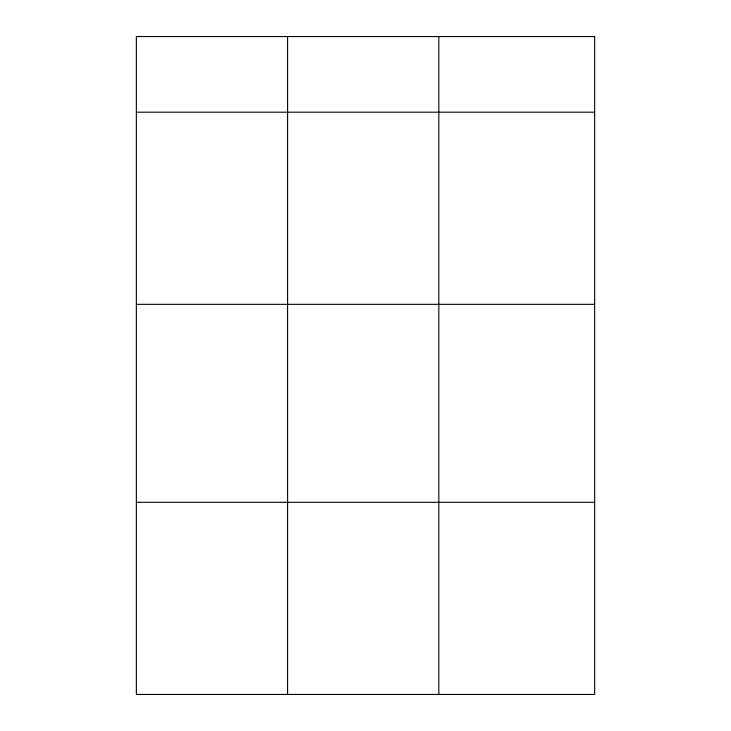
<?xml version="1.0" encoding="UTF-8"?>
<svg xmlns="http://www.w3.org/2000/svg" width="731" height="731" viewBox="0 0 731 731"><rect width="100%" height="100%" fill="white"/><g stroke="black" fill="none" stroke-linecap="round" stroke-linejoin="round"><path stroke-width="1.1" d="M594.65 304.334L594.65 36.55L136.35 36.55L136.35 694.45L594.65 694.45L594.65 304.334L136.35 304.334M136.35 112.19L594.65 112.19M136.35 502.307L594.65 502.307M438.828 36.55L438.828 694.45M287.594 36.55L287.594 694.45"/></g></svg>
